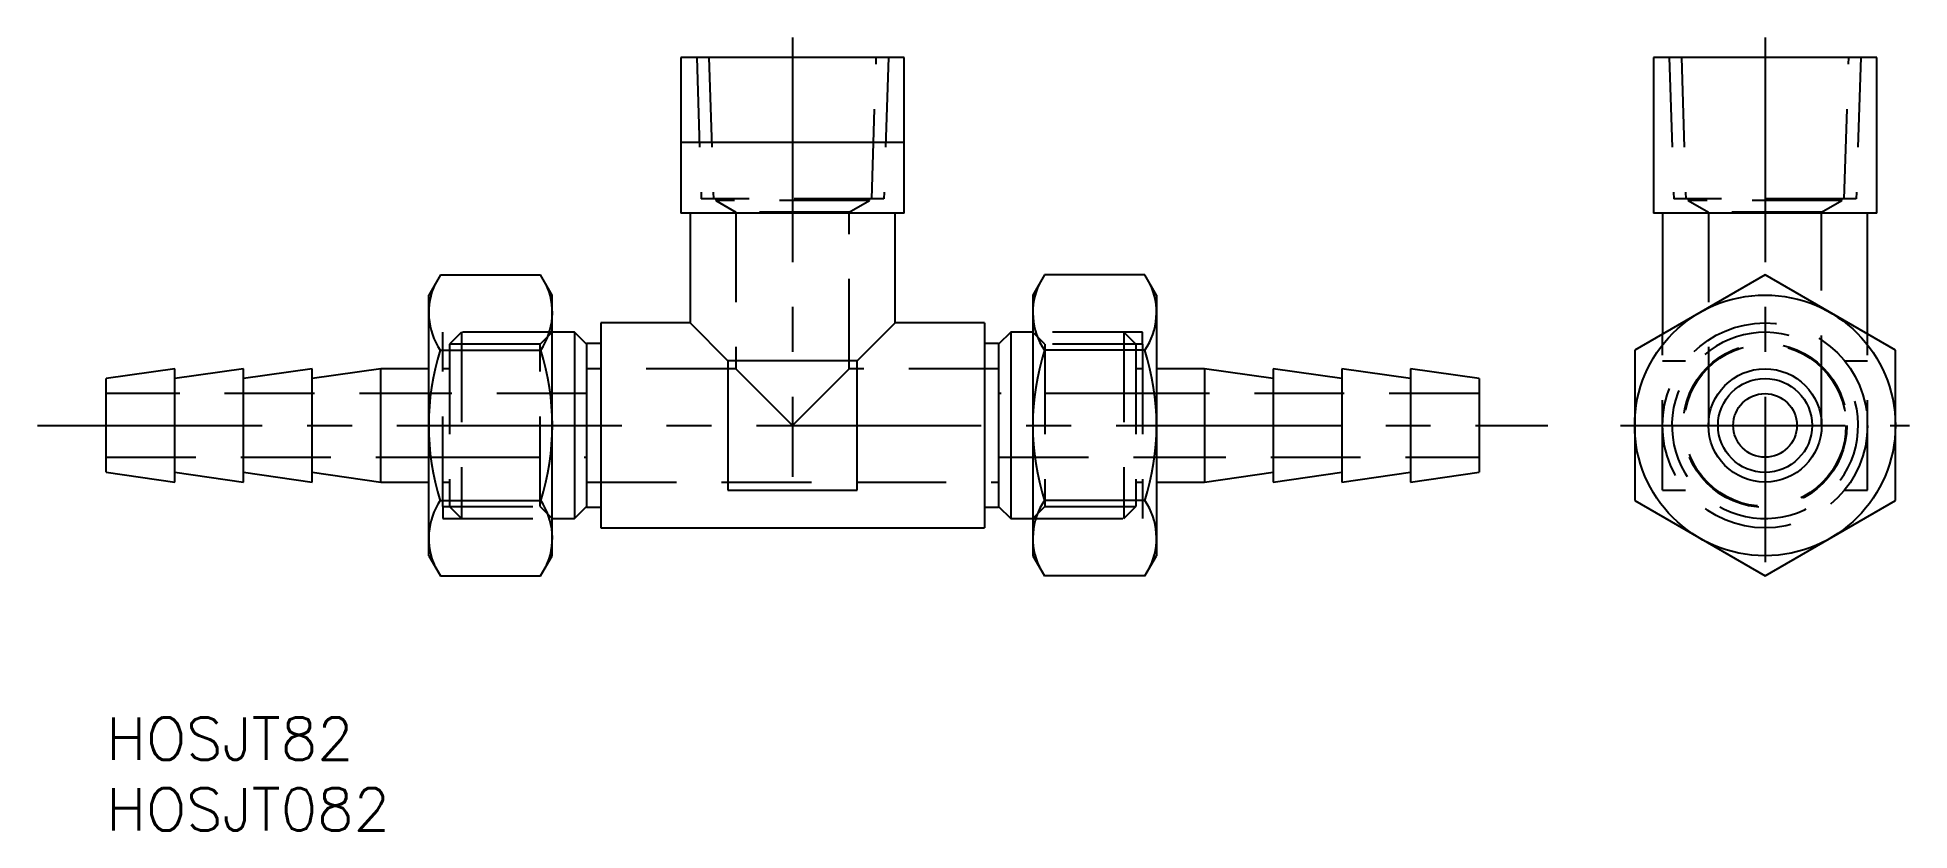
# Model space of a CAD drawing. Extents: x -5 to 127, y -8 to 48.
import ezdxf

# ---------------------------------------------------------------- set-up
doc = ezdxf.new("R2010")
doc.units = 0
doc.header["$LTSCALE"] = 0.5
doc.linetypes.add('CENTER', pattern=[50.8, 31.75, -6.35, 6.35, -6.35])
doc.linetypes.add('DASHED', pattern=[19.05, 12.7, -6.35])
for name, color, linetype in [('MSM_CENTER', 1, 'CENTER'), ('MSM_CONTINUOUS', 7, 'CONTINUOUS'), ('MSM_DASHED', 4, 'DASHED'), ('MSM_PART_NUMBER', 7, 'CONTINUOUS')]:
    doc.layers.add(name, color=color, linetype=linetype)
doc.styles.get("Standard").update_dxf_attribs({"font": 'txt.shx', "height": 3, "bigfont": 'bigfont.shx'})

msp = doc.modelspace()

# ---------------------------------------------------------------- linework, layer by layer
at = {"layer": 'MSM_CENTER'}
for p, q in [((48.5, 48.05), (48.5, 16.99)), ((117.2, 48.05), (117.2, 10.96)), ((-4.85, 20.63), (101.85, 20.63)), ((106.99, 20.63), (127.41, 20.63))]:
    msp.add_line(p, q, dxfattribs=at)
at = {"layer": 'MSM_CONTINUOUS'}
for p, q in [((40.61, 46.63), (40.61, 35.63)), ((56.39, 46.63), (40.61, 46.63)), ((56.39, 35.63), (56.39, 46.63)), ((125.09, 46.63), (109.31, 46.63)), ((109.31, 46.63), (109.31, 35.63)), ((125.09, 35.63), (125.09, 46.63)), ((56.39, 40.62), (40.61, 40.62)), ((56.39, 35.63), (40.61, 35.63)), ((41.26, 35.63), (41.26, 27.87)), ((55.74, 27.87), (55.74, 35.63)), ((125.09, 35.63), (109.31, 35.63)), ((109.96, 35.63), (109.96, 27.09)), ((124.44, 27.09), (124.44, 35.63)), ((23.62, 31.27), (22.8, 29.84)), ((23.62, 31.27), (30.7, 31.27)), ((31.52, 29.84), (30.7, 31.27)), ((66.3, 31.27), (65.47, 29.84)), ((73.38, 31.27), (66.3, 31.27)), ((74.21, 29.84), (73.38, 31.27)), ((117.2, 31.27), (107.99, 25.95)), ((126.41, 25.95), (117.2, 31.27)), ((22.8, 11.42), (22.8, 29.84)), ((31.52, 11.42), (31.52, 29.84)), ((65.47, 29.84), (65.47, 11.42)), ((74.21, 29.84), (74.21, 11.42)), ((41.26, 27.87), (34.95, 27.87)), ((34.95, 27.87), (34.95, 13.4)), ((41.26, 27.87), (43.93, 25.2)), ((53.07, 25.2), (55.74, 27.87)), ((62.05, 27.87), (55.74, 27.87)), ((62.05, 27.87), (62.05, 13.4)), ((33.09, 27.21), (31.52, 27.21)), ((33.95, 26.36), (33.09, 27.21)), ((33.09, 27.21), (33.09, 14.06)), ((63.91, 27.21), (63.05, 26.36)), ((65.47, 27.21), (63.91, 27.21)), ((63.91, 27.21), (63.91, 14.06)), ((23.62, 25.95), (30.7, 25.95)), ((34.95, 26.42), (33.95, 26.42)), ((33.95, 26.42), (33.95, 14.85)), ((43.93, 25.2), (43.93, 16.06)), ((53.07, 25.2), (43.93, 25.2)), ((53.07, 16.06), (53.07, 25.2)), ((63.05, 26.42), (62.05, 26.42)), ((63.05, 26.42), (63.05, 14.85)), ((73.38, 25.95), (66.3, 25.95)), ((107.99, 25.95), (107.99, 15.32)), ((126.41, 15.32), (126.41, 25.95)), ((4.85, 24.63), (0, 23.95)), ((0, 17.32), (0, 23.95)), ((9.7, 24.63), (4.85, 23.95)), ((4.85, 16.63), (4.85, 24.63)), ((14.55, 24.63), (9.7, 23.95)), ((9.7, 16.63), (9.7, 24.63)), ((14.55, 16.63), (14.55, 24.63)), ((19.4, 24.63), (14.55, 23.95)), ((22.8, 24.63), (19.4, 24.63)), ((19.4, 16.63), (19.4, 24.63)), ((77.6, 24.63), (74.21, 24.63)), ((82.45, 23.95), (77.6, 24.63)), ((77.6, 24.63), (77.6, 16.63)), ((87.3, 23.95), (82.45, 24.63)), ((82.45, 24.63), (82.45, 16.63)), ((92.15, 23.95), (87.3, 24.63)), ((87.3, 24.63), (87.3, 16.63)), ((97, 23.95), (92.15, 24.63)), ((92.15, 24.63), (92.15, 16.63)), ((97, 23.95), (97, 17.32)), ((0, 17.32), (4.85, 16.63)), ((4.85, 17.32), (9.7, 16.63)), ((9.7, 17.32), (14.55, 16.63)), ((14.55, 17.32), (19.4, 16.63)), ((77.6, 16.63), (82.45, 17.32)), ((82.45, 16.63), (87.3, 17.32)), ((87.3, 16.63), (92.15, 17.32)), ((92.15, 16.63), (97, 17.32)), ((19.4, 16.63), (22.8, 16.63)), ((43.93, 16.06), (53.07, 16.06)), ((74.21, 16.63), (77.6, 16.63)), ((23.62, 15.32), (30.7, 15.32)), ((33.09, 14.06), (33.95, 14.91)), ((33.95, 14.85), (34.95, 14.85)), ((62.05, 14.85), (63.05, 14.85)), ((63.05, 14.91), (63.91, 14.06)), ((73.38, 15.32), (66.3, 15.32)), ((107.99, 15.32), (117.2, 10)), ((117.2, 10), (126.41, 15.32)), ((31.52, 14.06), (33.09, 14.06)), ((34.95, 13.4), (62.05, 13.4)), ((63.91, 14.06), (65.47, 14.06)), ((22.8, 11.42), (23.62, 10)), ((30.7, 10), (31.52, 11.42)), ((65.47, 11.42), (66.3, 10)), ((73.38, 10), (74.21, 11.42)), ((23.62, 10), (30.7, 10)), ((73.38, 10), (66.3, 10))]:
    msp.add_line(p, q, dxfattribs=at)
for radius in [9.21, 4, 3.32, 2.25]:
    msp.add_circle((117.2, 20.63), radius, dxfattribs=at)
for centre, radius, start, end in [((27.5, 28.61), 4.71, 154.3842, 214.3842), ((26.82, 28.61), 4.71, 325.6158, 25.6158), ((70.18, 28.61), 4.71, 154.3842, 214.3842), ((69.5, 28.61), 4.71, 325.6158, 25.6158), ((40.39, 20.63), 17.6, 162.412, 197.588), ((13.93, 20.63), 17.6, 342.412, 17.588), ((83.07, 20.63), 17.6, 162.412, 197.588), ((56.61, 20.63), 17.6, 342.412, 17.588), ((27.5, 12.66), 4.71, 145.6158, 205.6158), ((26.82, 12.66), 4.71, 334.3842, 34.3842), ((70.18, 12.66), 4.71, 145.6158, 205.6158), ((69.5, 12.66), 4.71, 334.3842, 34.3842)]:
    msp.add_arc(centre, radius, start, end, dxfattribs=at)
at = {"layer": 'MSM_DASHED'}
for p, q in [((41.73, 46.63), (42.05, 36.63)), ((42.59, 46.63), (42.9, 36.63)), ((54.1, 36.63), (54.41, 46.63)), ((55.27, 46.63), (54.95, 36.63)), ((110.43, 46.63), (110.75, 36.63)), ((111.29, 46.63), (111.6, 36.63)), ((122.8, 36.63), (123.11, 46.63)), ((123.97, 46.63), (123.65, 36.63)), ((54.95, 36.63), (42.05, 36.63)), ((43.07, 36.63), (43.07, 36.52)), ((43.07, 36.52), (44.5, 35.7)), ((53.93, 36.52), (43.07, 36.52)), ((52.5, 35.7), (53.93, 36.52)), ((53.93, 36.52), (53.93, 36.63)), ((123.65, 36.63), (110.75, 36.63)), ((111.77, 36.63), (111.77, 36.52)), ((111.77, 36.52), (113.2, 35.7)), ((122.63, 36.52), (111.77, 36.52)), ((121.2, 35.7), (122.63, 36.52)), ((122.63, 36.52), (122.63, 36.63)), ((44.5, 35.7), (44.5, 24.63)), ((52.5, 35.7), (44.5, 35.7)), ((52.5, 24.63), (52.5, 35.7)), ((113.2, 35.7), (113.2, 20.63)), ((121.2, 35.7), (113.2, 35.7)), ((121.2, 20.63), (121.2, 35.7)), ((31.52, 27.21), (23.8, 27.21)), ((23.8, 26.36), (23.8, 27.21)), ((25.11, 27.21), (24.25, 26.36)), ((25.11, 27.21), (25.11, 14.06)), ((31.52, 27.21), (30.67, 26.36)), ((73.21, 27.21), (65.47, 27.21)), ((66.33, 26.36), (65.47, 27.21)), ((72.75, 26.36), (71.89, 27.21)), ((71.89, 27.21), (71.89, 14.06)), ((73.21, 26.36), (73.21, 27.21)), ((109.96, 16.06), (109.96, 27.09)), ((124.44, 16.06), (124.44, 27.09)), ((30.67, 26.36), (23.8, 26.36)), ((23.8, 14.91), (23.8, 26.36)), ((24.25, 26.36), (24.25, 14.91)), ((30.67, 14.91), (30.67, 26.36)), ((73.21, 26.36), (66.33, 26.36)), ((66.33, 26.36), (66.33, 14.91)), ((72.75, 26.36), (72.75, 14.91)), ((73.21, 26.36), (73.21, 14.91)), ((109.96, 25.2), (111.59, 25.2)), ((122.81, 25.2), (124.44, 25.2)), ((24.25, 24.63), (23.8, 24.63)), ((44.5, 24.63), (33.95, 24.63)), ((44.5, 24.63), (48.5, 20.63)), ((48.5, 20.63), (52.5, 24.63)), ((63.05, 24.63), (52.5, 24.63)), ((73.21, 24.63), (72.75, 24.63)), ((24.25, 22.88), (0, 22.88)), ((33.95, 22.88), (24.25, 22.88)), ((72.75, 22.88), (63.05, 22.88)), ((97, 22.88), (72.75, 22.88)), ((0, 18.38), (24.25, 18.38)), ((24.25, 18.38), (33.95, 18.38)), ((63.05, 18.38), (72.75, 18.38)), ((72.75, 18.38), (97, 18.38)), ((23.8, 16.63), (24.25, 16.63)), ((33.95, 16.63), (63.05, 16.63)), ((72.75, 16.63), (73.21, 16.63)), ((109.96, 16.06), (111.59, 16.06)), ((122.81, 16.06), (124.44, 16.06)), ((23.8, 14.91), (30.67, 14.91)), ((23.8, 14.91), (23.8, 14.06)), ((24.25, 14.91), (25.11, 14.06)), ((30.67, 14.91), (31.52, 14.06)), ((65.47, 14.06), (66.33, 14.91)), ((66.33, 14.91), (73.21, 14.91)), ((71.89, 14.06), (72.75, 14.91)), ((73.21, 14.91), (73.21, 14.06)), ((23.8, 14.06), (31.52, 14.06)), ((65.47, 14.06), (73.21, 14.06))]:
    msp.add_line(p, q, dxfattribs=at)
for radius in [7.24, 5.79, 5.72]:
    msp.add_circle((117.2, 20.63), radius, dxfattribs=at)
msp.add_arc((117.2, 20.63), 6.58, 75, 15, dxfattribs=at)

# ---------------------------------------------------------------- texts
at = {"layer": 'MSM_PART_NUMBER'}
for s, p in [('HOSJT82', (0, -3)), ('HOSJT082', (0, -8))]:
    msp.add_text(s, height=3, dxfattribs=at).set_placement(p)

doc.saveas('drawing.dxf')
